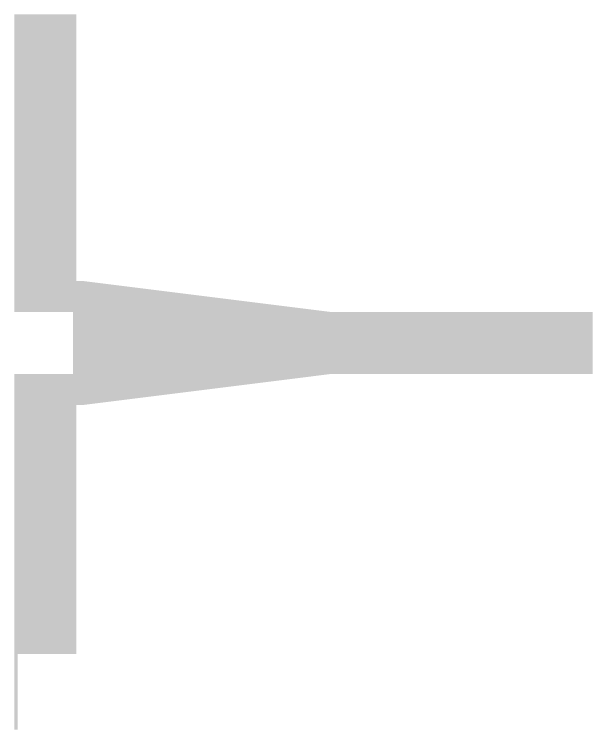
# Model space of a CAD drawing. Header units: millimetres. Extents: x 6939 to 280523, y 19919 to 104839.
# Drawn here: x 272122 to 280523, y 49438 to 59826 of the extents above; entities that cross this region are included whole.
import ezdxf

# ---------------------------------------------------------------- set-up
doc = ezdxf.new("R2010")
doc.units = ezdxf.units.MM
doc.header["$LTSCALE"] = 10
doc.header["$MEASUREMENT"] = 0
doc.layers.add('220517_3rd_XREF_R2_(2023_04_27)$0$S_USS_PTB HATCH', color=7, linetype='Continuous', true_color=0x788c46)
doc.layers.add('S_USS_DIM', color=1, linetype='Continuous')

# ---------------------------------------------------------------- blocks, each defined once
blk = doc.blocks.new('220517_3rd_XREF_R2_(2023_04_27)')
at = {"layer": '220517_3rd_XREF_R2_(2023_04_27)$0$S_USS_PTB HATCH'}
h = blk.add_hatch(color=256, dxfattribs=at)
h.dxf.hatch_style = 1
edge = h.paths.add_edge_path()
edge.add_line((280522.8, 55503.1), (276722.2, 55503.1))
edge.add_line((276722.2, 55503.1), (273122.2, 55953.1))
edge.add_line((273122.2, 55953.1), (273022.2, 55953.1))
edge.add_line((273022.2, 55953.1), (273022.2, 59825.7))
edge.add_line((273022.2, 59825.7), (272122.2, 59825.7))
edge.add_line((272122.2, 59825.7), (272122.2, 55505.2))
edge.add_line((272122.2, 55505.2), (272973.4, 55503.1))
edge.add_line((272973.4, 55503.1), (272973.4, 54603.1))
edge.add_line((272973.4, 54603.1), (272122.2, 54603.1))
edge.add_line((272122.2, 54603.1), (272122.2, 49437.9))
edge.add_line((272122.2, 49437.9), (272172.8, 49437.9))
edge.add_line((272172.8, 49437.9), (272172.8, 50539.3))
edge.add_line((272172.8, 50539.3), (273022.2, 50539.3))
edge.add_line((273022.2, 50539.3), (273022.2, 54153.1))
edge.add_line((273022.2, 54153.1), (273122.2, 54153.1))
edge.add_line((273122.2, 54153.1), (276722.2, 54603.1))
edge.add_line((276722.2, 54603.1), (280522.8, 54604.8))
edge.add_line((280522.8, 54604.8), (280522.8, 55503.1))

msp = doc.modelspace()

# ---------------------------------------------------------------- block references
at = {"layer": 'S_USS_DIM'}
msp.add_blockref('220517_3rd_XREF_R2_(2023_04_27)', (0, 0), dxfattribs=at)

doc.saveas('drawing.dxf')
